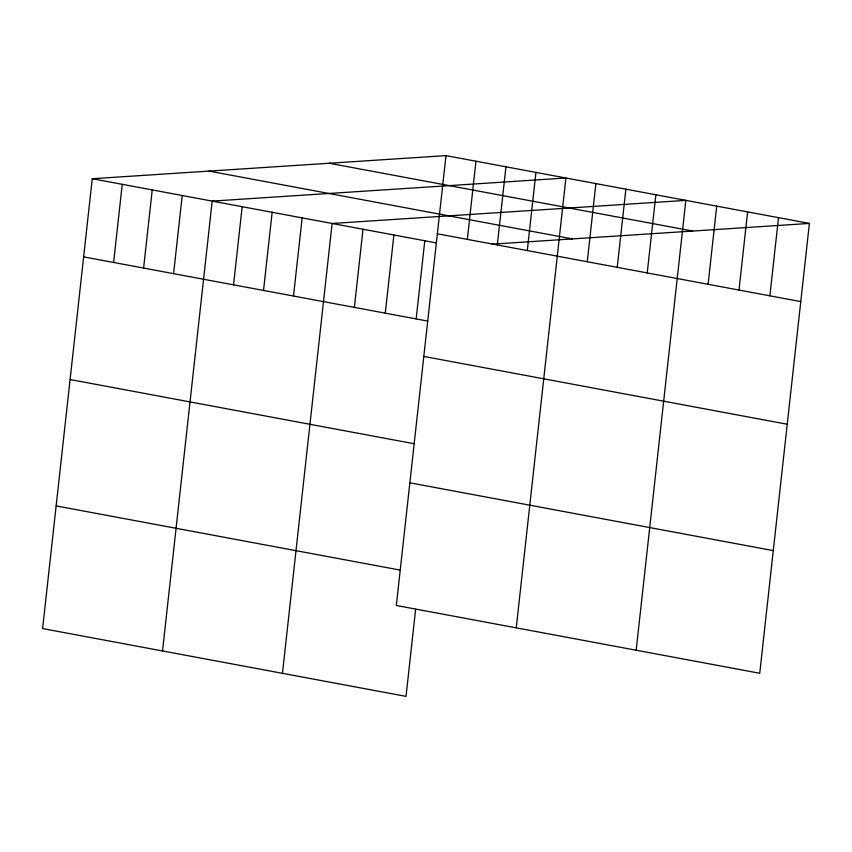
<?xml version="1.0" encoding="UTF-8"?>
<svg xmlns="http://www.w3.org/2000/svg" width="852" height="852" viewBox="0 0 852 852"><rect width="100%" height="100%" fill="white"/><g stroke="black" fill="none" stroke-linecap="round" stroke-linejoin="round"><path stroke-width="1.28" d="M445.979 155.618L396.318 605.474L759.739 673.272L809.4 223.426L445.979 155.618L92.261 178.728L42.6 628.574L406.021 696.382L415.627 609.329M113.614 262.469L122.241 184.32M143.605 268.06L152.231 189.911M173.584 273.662L182.211 195.502M162.53 650.949L212.191 201.104L565.909 178.004L516.248 627.849M233.544 284.845L242.17 206.695M263.524 290.436L272.161 212.286M293.514 296.038L302.14 217.878M282.459 673.325L332.12 223.48L685.839 200.38L636.178 650.225M354.379 307.391L363.005 229.241M385.274 313.153L393.901 235.003M416.159 318.914L424.786 240.765M467.333 239.369L475.959 161.22M497.312 244.961L505.95 166.811M527.303 250.563L535.929 172.402M587.262 261.745L595.889 183.595M617.242 267.336L625.869 189.187M647.232 272.938L655.859 194.778M708.097 284.291L716.724 206.141M738.993 290.053L747.619 211.903M769.878 295.814L778.504 217.665M491.998 244.162L809.4 223.426M329.255 163.243L692.676 231.052M208.996 171.103L572.406 238.911M437.353 233.778L800.773 301.587M92.261 178.728L436.373 242.926M83.634 256.878L427.747 321.076M423.817 356.434L787.227 424.243M70.098 379.534L414.21 443.743M409.855 482.807L773.275 550.616M56.147 505.907L400.248 570.116"/></g></svg>
